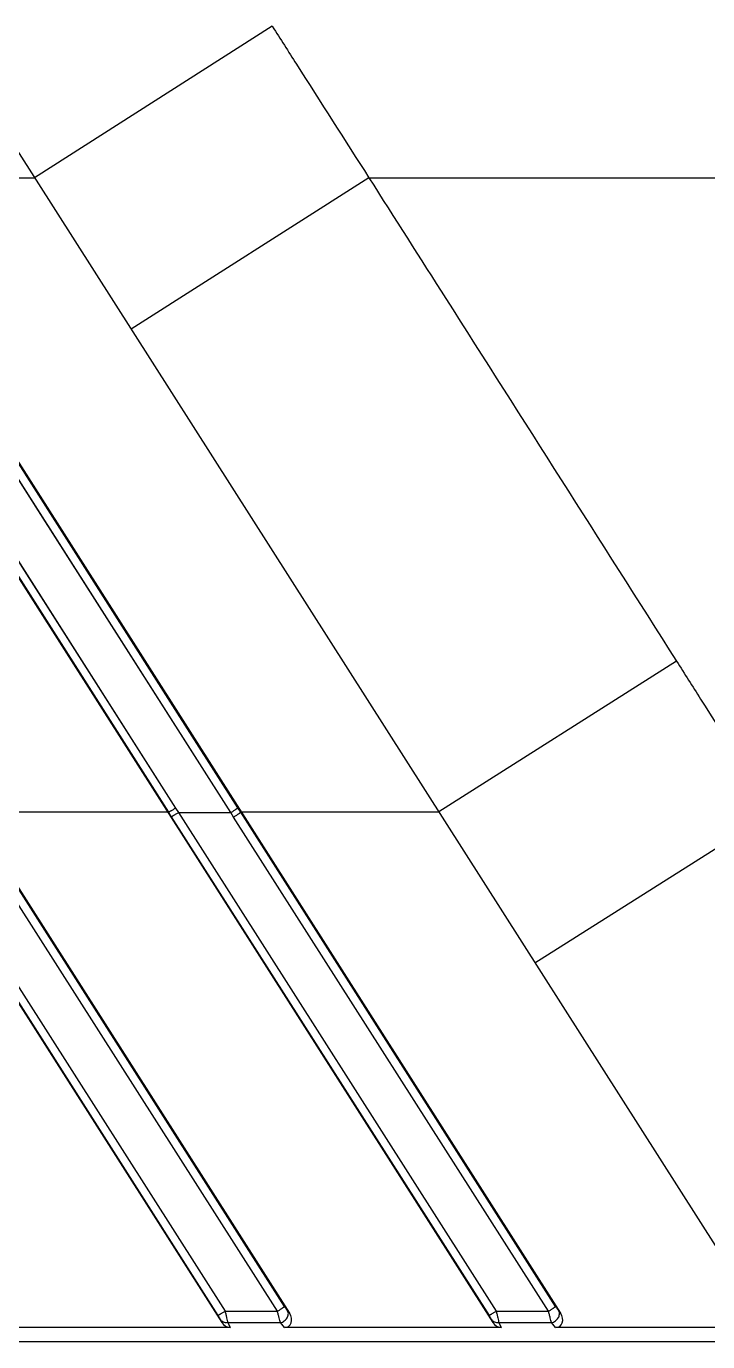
# Model space of a CAD drawing. Header units: millimetres. Extents: x 3299 to 14264, y 1863 to 5555.
# Drawn here: x 4617.18 to 4641.32, y 2501.52 to 2548.13 of the extents above; entities that cross this region are included whole.
import ezdxf

# ---------------------------------------------------------------- set-up
doc = ezdxf.new("R2010")
doc.units = ezdxf.units.MM

msp = doc.modelspace()

# ---------------------------------------------------------------- linework, layer by layer
at = {"color": 7, "linetype": 'Continuous'}
for p, q in [((4448.60312, 2807.84093), (4643.43095, 2502.02249)), ((4447.43, 2798.70152), (4636.11052, 2502.53242)), ((4446.91015, 2795.42296), (4633.71299, 2502.20125)), ((4447.43, 2783.62613), (4626.50644, 2502.53242)), ((4446.91015, 2780.34757), (4624.10891, 2502.20125)), ((4625.89778, 2548.13236), (4617.47441, 2542.76609)), ((4607.9961, 2542.6055), (4622.21836, 2520.28247)), ((4608.24815, 2542.76609), (4622.46982, 2520.4291)), ((4624.42445, 2520.26919), (4610.20334, 2542.6054)), ((4624.67709, 2520.44382), (4610.45539, 2542.76609)), ((4610.45539, 2542.76609), (4617.47441, 2542.76609)), ((4629.31831, 2542.76609), (4620.89617, 2537.395)), ((4629.31831, 2542.76609), (4716.68531, 2542.76609)), ((4620.16329, 2527.52866), (4615.65685, 2534.60193)), ((4622.12185, 2523.88574), (4617.70048, 2530.83012)), ((4640.21562, 2525.63664), (4631.79061, 2520.29416)), ((4624.42445, 2520.26919), (4622.12185, 2523.88574)), ((4612.96754, 2520.26919), (4624.22391, 2502.60023)), ((4626.32939, 2502.77486), (4615.17489, 2520.28392)), ((4615.19096, 2520.29416), (4622.18653, 2520.29416)), ((4622.18653, 2520.29416), (4622.21836, 2520.28247)), ((4622.21836, 2520.28247), (4622.32016, 2520.12267)), ((4622.46982, 2520.4291), (4622.57162, 2520.26919)), ((4622.57162, 2520.26919), (4633.82799, 2502.60023)), ((4622.57162, 2520.26919), (4624.42445, 2520.26919)), ((4624.52632, 2520.10929), (4624.42445, 2520.26919)), ((4624.77897, 2520.28392), (4624.67709, 2520.44382)), ((4624.79505, 2520.29416), (4624.77897, 2520.28392)), ((4635.93347, 2502.77486), (4624.77897, 2520.28392)), ((4624.79505, 2520.29416), (4631.79061, 2520.29416)), ((4643.62841, 2520.26919), (4635.20201, 2514.93934)), ((4612.71608, 2520.12267), (4623.97245, 2502.45371)), ((4626.07674, 2502.60023), (4614.92224, 2520.10929)), ((4622.32016, 2520.12267), (4633.57653, 2502.45371)), ((4635.68082, 2502.60023), (4624.52632, 2520.10929)), ((4624.22391, 2502.60023), (4626.07674, 2502.60023)), ((4626.50644, 2502.53242), (4626.44115, 2502.61375)), ((4633.82799, 2502.60023), (4635.68082, 2502.60023)), ((4636.11052, 2502.53242), (4636.04523, 2502.61375)), ((4624.39971, 2502.02249), (4616.7249, 2502.02249)), ((4624.06593, 2502.2926), (4624.10891, 2502.20125)), ((4624.31739, 2502.19746), (4624.39971, 2502.02249)), ((4624.31739, 2502.19746), (4626.1885, 2502.19746)), ((4626.32898, 2502.02249), (4626.1885, 2502.19746)), ((4634.00379, 2502.02249), (4626.32898, 2502.02249)), ((4633.67001, 2502.2926), (4633.71299, 2502.20125)), ((4633.92147, 2502.19746), (4635.79258, 2502.19746)), ((4633.92147, 2502.19746), (4634.00379, 2502.02249)), ((4635.93306, 2502.02249), (4635.79258, 2502.19746)), ((4643.43095, 2502.02249), (4635.93306, 2502.02249)), ((5046.32578, 2501.52311), (4446.32578, 2501.52311))]:
    msp.add_line(p, q, dxfattribs=at)
for points in [[(4617.70048, 2530.83012), (4612.93526, 2538.31455), (4610.20334, 2542.6054)], [(4612.76455, 2535.67248), (4617.27107, 2528.5944), (4619.73957, 2524.71729), (4622.46982, 2520.4291)], [(4614.72357, 2532.04616), (4619.488, 2524.56798), (4622.21836, 2520.28247)], [(4624.67709, 2520.44382), (4622.3744, 2524.05812), (4620.16329, 2527.52866)]]:
    msp.add_lwpolyline(points, dxfattribs=at)
for centre, major_axis, ratio, start_param, end_param in [((4626.24469, 2502.38411), (-0.2343, 0.31404), 0.76533515, -3.66042082, -1.66704961), ((4635.84877, 2502.38411), (-0.2343, 0.31404), 0.76533515, -3.66042082, -1.66704961), ((4624.35032, 2502.38411), (-0.14927, 0.34104), 0.80568351, -4.52124993, -3.48062243), ((4633.9544, 2502.38411), (-0.14927, 0.34104), 0.80568351, -4.52124993, -3.48062243)]:
    msp.add_ellipse(centre, major_axis=major_axis, ratio=ratio, start_param=start_param, end_param=end_param, dxfattribs=at)
for points, knots in [([(4625.89778, 2548.13236), (4626.18273, 2547.68507), (4627.32259, 2545.89611), (4628.46289, 2544.10743), (4629.31831, 2542.76609)], [0, 0, 0, 0, 0.25001749, 1, 1, 1, 1]), ([(4629.31831, 2542.76609), (4630.22682, 2541.33833), (4633.8597, 2535.62879), (4637.49198, 2529.91888), (4640.21562, 2525.63664)], [0, 0, 0, 0, 0.25006939, 1, 1, 1, 1]), ([(4640.21562, 2525.63664), (4640.50015, 2525.18927), (4641.63793, 2523.40024), (4642.77545, 2521.61104), (4643.62841, 2520.26919)], [0, 0, 0, 0, 0.25006423, 1, 1, 1, 1]), ([(4622.46982, 2520.4291), (4622.45458, 2520.41941), (4622.4246, 2520.40052), (4622.38077, 2520.37337), (4622.3399, 2520.34854), (4622.30825, 2520.32977), (4622.28541, 2520.31655), (4622.27051, 2520.3081), (4622.25726, 2520.30077), (4622.24578, 2520.29462), (4622.23616, 2520.2897), (4622.22847, 2520.28605), (4622.22328, 2520.28385), (4622.22012, 2520.28282), (4622.21889, 2520.28253), (4622.21836, 2520.28247)], [0, 0, 0, 0, 0.18590081, 0.36479731, 0.53071224, 0.67822777, 0.74353457, 0.80246822, 0.85455831, 0.89937051, 0.93655173, 0.96582274, 0.98697824, 0.99449743, 1, 1, 1, 1]), ([(4622.57162, 2520.26919), (4622.55639, 2520.25951), (4622.52641, 2520.24062), (4622.48259, 2520.21348), (4622.44172, 2520.18867), (4622.41008, 2520.16991), (4622.38723, 2520.1567), (4622.37233, 2520.14826), (4622.35908, 2520.14093), (4622.3476, 2520.13479), (4622.33797, 2520.12988), (4622.33029, 2520.12623), (4622.32509, 2520.12404), (4622.32193, 2520.12302), (4622.32069, 2520.12273), (4622.32016, 2520.12267)], [0, 0, 0, 0, 0.18590398, 0.36479897, 0.53070949, 0.67821952, 0.74352373, 0.80245518, 0.85454369, 0.89935518, 0.93653684, 0.96580984, 0.98696962, 0.99449234, 1, 1, 1, 1]), ([(4624.42445, 2520.26919), (4624.44032, 2520.27928), (4624.47151, 2520.29927), (4624.51679, 2520.32881), (4624.55879, 2520.35675), (4624.591, 2520.37866), (4624.61401, 2520.39468), (4624.62888, 2520.40522), (4624.64193, 2520.41468), (4624.65305, 2520.42297), (4624.66214, 2520.43002), (4624.66913, 2520.43576), (4624.67357, 2520.43975), (4624.67597, 2520.4423), (4624.6768, 2520.44335), (4624.67709, 2520.44382)], [0, 0, 0, 0, 0.18349632, 0.36145222, 0.52747915, 0.67574946, 0.74155086, 0.80099586, 0.85357398, 0.89881328, 0.93632948, 0.96581746, 0.98705076, 0.99455278, 1, 1, 1, 1]), ([(4624.52632, 2520.10929), (4624.54219, 2520.11938), (4624.57338, 2520.13937), (4624.61866, 2520.16891), (4624.66067, 2520.19685), (4624.69288, 2520.21876), (4624.71588, 2520.23477), (4624.73075, 2520.24531), (4624.7438, 2520.25477), (4624.75492, 2520.26306), (4624.76402, 2520.27011), (4624.771, 2520.27585), (4624.77545, 2520.27984), (4624.77785, 2520.2824), (4624.77867, 2520.28344), (4624.77897, 2520.28392)], [0, 0, 0, 0, 0.18349636, 0.36145227, 0.52747919, 0.67574948, 0.74155087, 0.80099585, 0.85357396, 0.89881326, 0.93632945, 0.96581744, 0.98705074, 0.99455277, 1, 1, 1, 1]), ([(4624.22391, 2502.60023), (4624.20867, 2502.59055), (4624.1787, 2502.57166), (4624.13488, 2502.54452), (4624.094, 2502.51971), (4624.06236, 2502.50095), (4624.03952, 2502.48774), (4624.02462, 2502.47929), (4624.01137, 2502.47197), (4623.99989, 2502.46583), (4623.99026, 2502.46092), (4623.98257, 2502.45727), (4623.97738, 2502.45508), (4623.97422, 2502.45405), (4623.97298, 2502.45377), (4623.97245, 2502.45371)], [0, 0, 0, 0, 0.18590398, 0.36479896, 0.53070948, 0.6782195, 0.74352371, 0.80245516, 0.85454367, 0.89935516, 0.93653682, 0.96580983, 0.98696961, 0.99449233, 1, 1, 1, 1]), ([(4623.97245, 2502.45371), (4623.98208, 2502.4386), (4624.00059, 2502.409), (4624.02633, 2502.36608), (4624.04543, 2502.33248), (4624.05818, 2502.30844), (4624.06356, 2502.29763), (4624.06593, 2502.2926)], [0, 0, 0, 0, 0.28836486, 0.56200238, 0.80568441, 0.91038826, 1, 1, 1, 1]), ([(4624.22391, 2502.60023), (4624.23399, 2502.56069), (4624.25311, 2502.48419), (4624.27915, 2502.37536), (4624.29793, 2502.29237), (4624.31012, 2502.23466), (4624.31519, 2502.20921), (4624.31739, 2502.19746)], [0, 0, 0, 0, 0.29602193, 0.57205429, 0.81181228, 0.91325389, 1, 1, 1, 1]), ([(4626.07674, 2502.60023), (4626.09262, 2502.61032), (4626.1238, 2502.63031), (4626.16908, 2502.65985), (4626.21109, 2502.68779), (4626.2433, 2502.7097), (4626.2663, 2502.72571), (4626.28117, 2502.73625), (4626.29422, 2502.74571), (4626.30534, 2502.754), (4626.31444, 2502.76105), (4626.32142, 2502.76679), (4626.32587, 2502.77078), (4626.32827, 2502.77333), (4626.32909, 2502.77438), (4626.32939, 2502.77486)], [0, 0, 0, 0, 0.18349636, 0.36145227, 0.52747919, 0.67574948, 0.74155087, 0.80099585, 0.85357396, 0.89881326, 0.93632945, 0.96581744, 0.98705074, 0.99455277, 1, 1, 1, 1]), ([(4626.1885, 2502.19746), (4626.18041, 2502.22268), (4626.1631, 2502.28004), (4626.13632, 2502.37457), (4626.10686, 2502.48352), (4626.0869, 2502.56041), (4626.07674, 2502.60023)], [0, 0, 0, 0, 0.19007119, 0.42992448, 0.70509942, 1, 1, 1, 1]), ([(4626.1885, 2502.19746), (4626.21195, 2502.20251), (4626.2585, 2502.21813), (4626.32244, 2502.2553), (4626.37832, 2502.30446), (4626.42277, 2502.36271), (4626.45312, 2502.42665), (4626.46742, 2502.49262), (4626.46455, 2502.55667), (4626.45069, 2502.59613), (4626.44115, 2502.61375)], [0, 0, 0, 0, 0.12980944, 0.26336638, 0.39776833, 0.52992298, 0.65716593, 0.77779361, 0.89155445, 1, 1, 1, 1]), ([(4626.44115, 2502.61375), (4626.43286, 2502.62407), (4626.4153, 2502.64739), (4626.38826, 2502.68562), (4626.35908, 2502.72883), (4626.33936, 2502.7592), (4626.32939, 2502.77486)], [0, 0, 0, 0, 0.20251394, 0.44619844, 0.71616003, 1, 1, 1, 1]), ([(4633.82799, 2502.60023), (4633.81276, 2502.59055), (4633.78278, 2502.57166), (4633.73896, 2502.54452), (4633.69809, 2502.51971), (4633.66645, 2502.50095), (4633.6436, 2502.48774), (4633.6287, 2502.47929), (4633.61545, 2502.47197), (4633.60397, 2502.46583), (4633.59434, 2502.46092), (4633.58666, 2502.45727), (4633.58146, 2502.45508), (4633.5783, 2502.45405), (4633.57706, 2502.45377), (4633.57653, 2502.45371)], [0, 0, 0, 0, 0.18590398, 0.36479896, 0.53070948, 0.6782195, 0.74352371, 0.80245516, 0.85454367, 0.89935516, 0.93653682, 0.96580983, 0.98696961, 0.99449233, 1, 1, 1, 1]), ([(4633.57653, 2502.45371), (4633.58616, 2502.4386), (4633.60467, 2502.409), (4633.63041, 2502.36608), (4633.64951, 2502.33248), (4633.66226, 2502.30844), (4633.66764, 2502.29763), (4633.67001, 2502.2926)], [0, 0, 0, 0, 0.28836486, 0.56200238, 0.80568441, 0.91038826, 1, 1, 1, 1]), ([(4633.82799, 2502.60023), (4633.83807, 2502.56069), (4633.85719, 2502.48419), (4633.88323, 2502.37536), (4633.90201, 2502.29237), (4633.9142, 2502.23466), (4633.91927, 2502.20921), (4633.92147, 2502.19746)], [0, 0, 0, 0, 0.29602193, 0.57205429, 0.81181228, 0.91325389, 1, 1, 1, 1]), ([(4635.68082, 2502.60023), (4635.6967, 2502.61032), (4635.72788, 2502.63031), (4635.77316, 2502.65985), (4635.81517, 2502.68779), (4635.84738, 2502.7097), (4635.87038, 2502.72571), (4635.88525, 2502.73625), (4635.8983, 2502.74571), (4635.90942, 2502.754), (4635.91852, 2502.76105), (4635.9255, 2502.76679), (4635.92995, 2502.77078), (4635.93235, 2502.77333), (4635.93318, 2502.77438), (4635.93347, 2502.77486)], [0, 0, 0, 0, 0.18349636, 0.36145227, 0.52747919, 0.67574948, 0.74155087, 0.80099585, 0.85357396, 0.89881326, 0.93632945, 0.96581744, 0.98705074, 0.99455277, 1, 1, 1, 1]), ([(4635.79258, 2502.19746), (4635.78449, 2502.22268), (4635.76718, 2502.28004), (4635.7404, 2502.37457), (4635.71094, 2502.48352), (4635.69098, 2502.56041), (4635.68082, 2502.60023)], [0, 0, 0, 0, 0.19007119, 0.42992448, 0.70509942, 1, 1, 1, 1]), ([(4635.79258, 2502.19746), (4635.81603, 2502.20251), (4635.86258, 2502.21813), (4635.92652, 2502.2553), (4635.9824, 2502.30446), (4636.02685, 2502.36271), (4636.0572, 2502.42665), (4636.0715, 2502.49262), (4636.06863, 2502.55667), (4636.05478, 2502.59613), (4636.04523, 2502.61375)], [0, 0, 0, 0, 0.12980944, 0.26336638, 0.39776833, 0.52992298, 0.65716593, 0.77779361, 0.89155445, 1, 1, 1, 1]), ([(4636.04523, 2502.61375), (4636.03694, 2502.62407), (4636.01939, 2502.64739), (4635.99234, 2502.68562), (4635.96316, 2502.72883), (4635.94344, 2502.7592), (4635.93347, 2502.77486)], [0, 0, 0, 0, 0.20251394, 0.44619844, 0.71616003, 1, 1, 1, 1]), ([(4624.31739, 2502.19746), (4624.29259, 2502.19433), (4624.24313, 2502.19356), (4624.17246, 2502.20982), (4624.11108, 2502.24261), (4624.07883, 2502.27484), (4624.06593, 2502.2926)], [0, 0, 0, 0, 0.26668817, 0.52221526, 0.76582258, 1, 1, 1, 1]), ([(4633.92147, 2502.19746), (4633.89667, 2502.19433), (4633.84722, 2502.19356), (4633.77654, 2502.20982), (4633.71516, 2502.24261), (4633.68291, 2502.27484), (4633.67001, 2502.2926)], [0, 0, 0, 0, 0.26668817, 0.52221526, 0.76582258, 1, 1, 1, 1])]:
    msp.add_open_spline(points, degree=3, knots=knots, dxfattribs=at)

doc.saveas('drawing.dxf')
